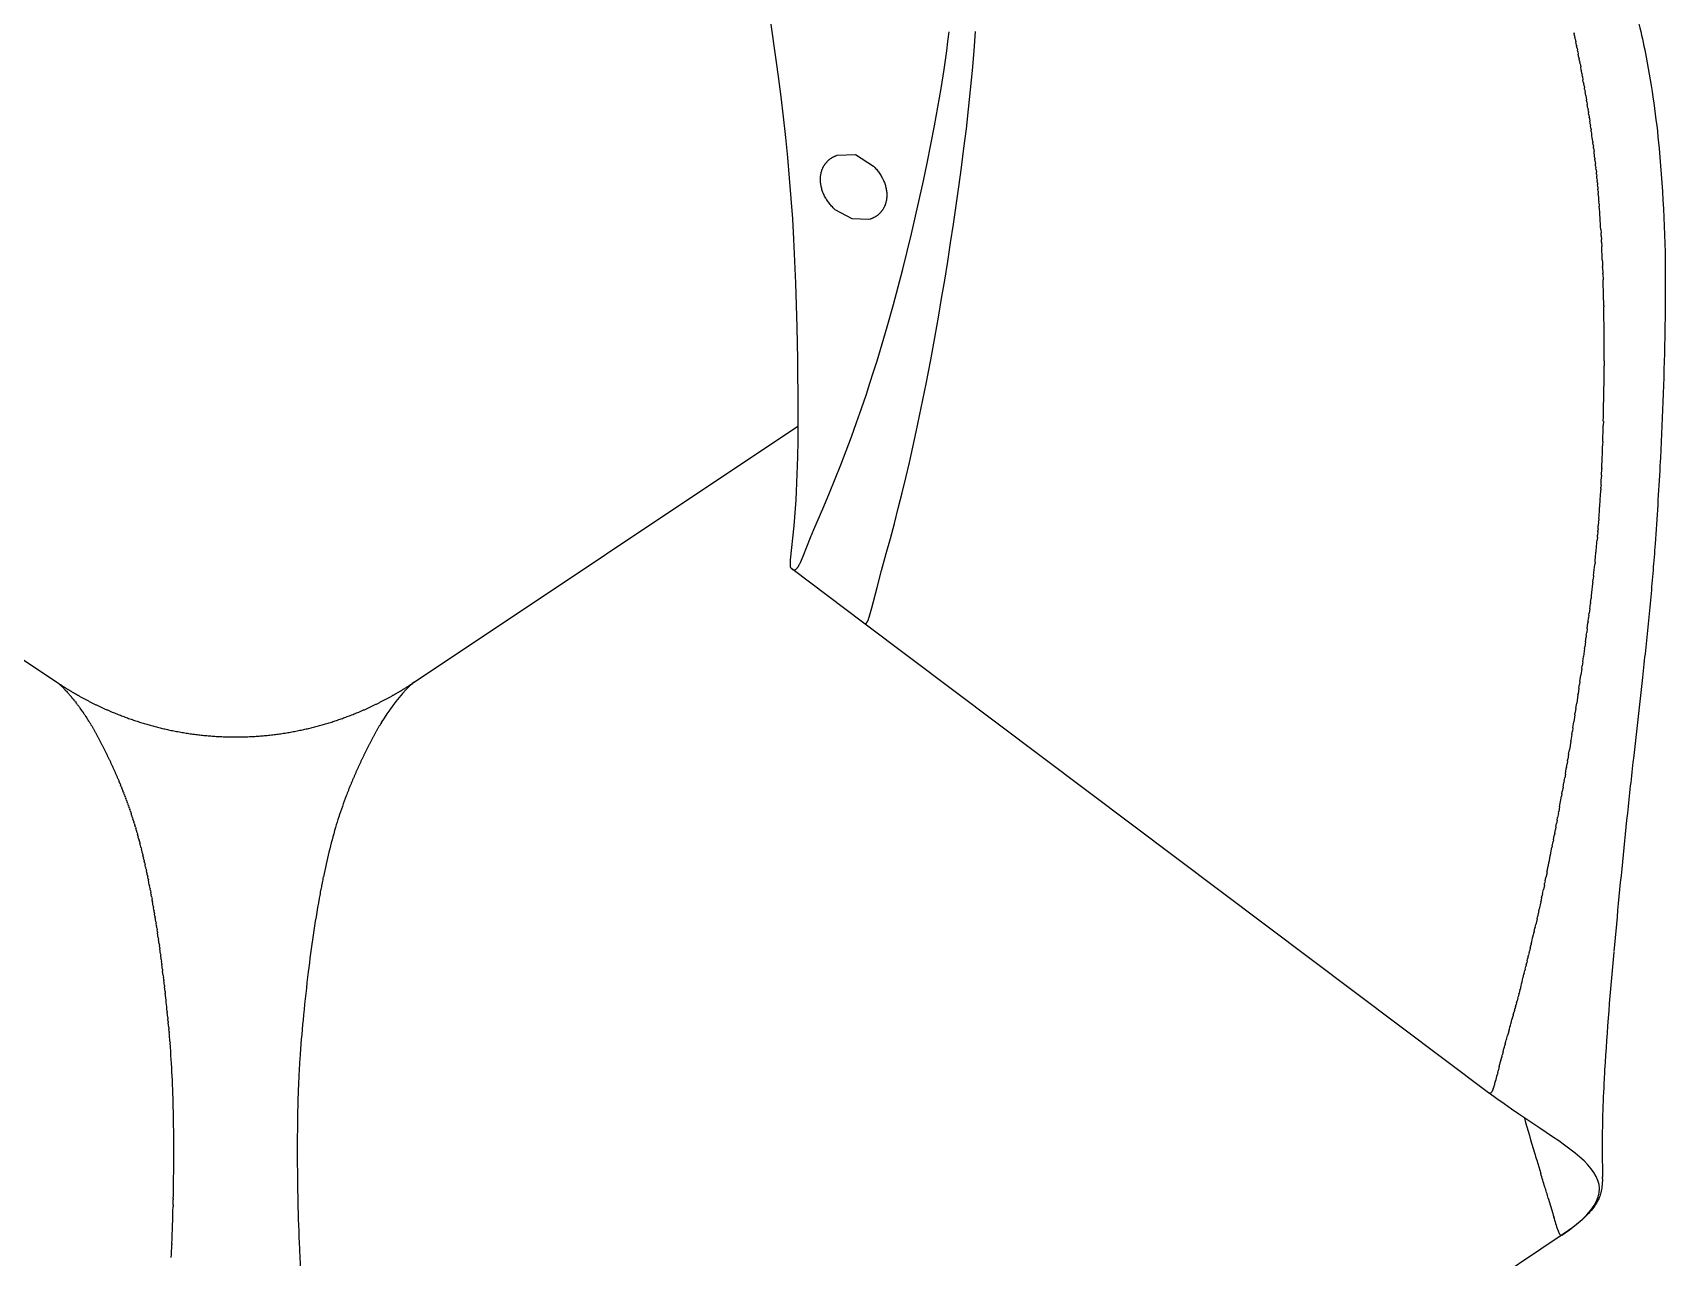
# Model space of a CAD drawing. Header units: millimetres. Extents: x 6152 to 28526, y 1087 to 12861.
# Drawn here: x 10384 to 10591.4, y 10725.7 to 10881.4 of the extents above; entities that cross this region are included whole.
import ezdxf

# ---------------------------------------------------------------- set-up
doc = ezdxf.new("R2010")
doc.units = ezdxf.units.MM
doc.header["$LTSCALE"] = 0.05

msp = doc.modelspace()

# ---------------------------------------------------------------- linework, layer by layer
for p, q in [((10579.8, 10881.4), (10579.82, 10881.29)), ((10579.89, 10881), (10579.82, 10881.29)), ((10579.89, 10881), (10579.94, 10880.76)), ((10579.97, 10880.6), (10579.94, 10880.76)), ((10579.97, 10880.6), (10580.05, 10880.24)), ((10580.13, 10879.81), (10580.05, 10880.24)), ((10580.13, 10879.81), (10580.15, 10879.71)), ((10580.21, 10879.41), (10580.15, 10879.71)), ((10580.21, 10879.41), (10580.26, 10879.18)), ((10580.29, 10879.02), (10580.26, 10879.18)), ((10580.29, 10879.02), (10580.36, 10878.65)), ((10580.45, 10878.22), (10580.36, 10878.65)), ((10580.45, 10878.22), (10580.47, 10878.12)), ((10580.52, 10877.82), (10580.47, 10878.12)), ((10580.52, 10877.82), (10580.57, 10877.59)), ((10580.6, 10877.42), (10580.57, 10877.59)), ((10580.6, 10877.42), (10580.67, 10877.06)), ((10580.75, 10876.62), (10580.67, 10877.06)), ((10580.75, 10876.62), (10580.76, 10876.53)), ((10580.82, 10876.22), (10580.76, 10876.53)), ((10580.82, 10876.22), (10580.86, 10876)), ((10580.89, 10875.82), (10580.86, 10876)), ((10580.89, 10875.82), (10580.96, 10875.42)), ((10581.03, 10875.02), (10580.96, 10875.42)), ((10581.03, 10875.02), (10581.05, 10874.94)), ((10581.1, 10874.62), (10581.05, 10874.94)), ((10581.1, 10874.62), (10581.14, 10874.4)), ((10581.17, 10874.22), (10581.14, 10874.4)), ((10581.17, 10874.22), (10581.23, 10873.87)), ((10581.31, 10873.42), (10581.23, 10873.87)), ((10581.31, 10873.42), (10581.41, 10872.8)), ((10581.44, 10872.61), (10581.41, 10872.8)), ((10581.44, 10872.61), (10581.5, 10872.27)), ((10581.57, 10871.81), (10581.5, 10872.27)), ((10581.57, 10871.81), (10581.6, 10871.62)), ((10581.64, 10871.39), (10581.6, 10871.62)), ((10581.64, 10871.39), (10581.66, 10871.2)), ((10581.7, 10870.96), (10581.66, 10871.2)), ((10581.7, 10870.96), (10581.75, 10870.67)), ((10581.77, 10870.54), (10581.75, 10870.67)), ((10581.77, 10870.54), (10581.83, 10870.13)), ((10581.9, 10869.69), (10581.83, 10870.13)), ((10581.9, 10869.69), (10581.91, 10869.6)), ((10581.96, 10869.27), (10581.91, 10869.6)), ((10581.96, 10869.27), (10581.99, 10869.06)), ((10582.02, 10868.84), (10581.99, 10869.06)), ((10582.02, 10868.84), (10582.06, 10868.53)), ((10582.2, 10867.57), (10582.21, 10867.45)), ((10582.25, 10867.15), (10582.21, 10867.45)), ((10582.25, 10867.15), (10582.28, 10866.91)), ((10582.31, 10866.72), (10582.28, 10866.91)), ((10486.22, 10865.81), (10488.56, 10865.9)), ((10488.56, 10865.9), (10490.82, 10864.42)), ((10582.31, 10866.72), (10582.36, 10866.29)), ((10582.47, 10865.44), (10582.48, 10865.3)), ((10582.51, 10865.01), (10582.48, 10865.3)), ((10582.51, 10865.01), (10582.54, 10864.76)), ((10582.57, 10864.48), (10582.54, 10864.76)), ((10582.57, 10864.48), (10582.6, 10864.22)), ((10582.63, 10863.94), (10582.6, 10864.22)), ((10582.63, 10863.94), (10582.66, 10863.68)), ((10582.69, 10863.4), (10582.66, 10863.68)), ((10582.69, 10863.4), (10582.71, 10863.14)), ((10582.74, 10862.86), (10582.71, 10863.14)), ((10582.74, 10862.86), (10582.77, 10862.6)), ((10582.79, 10862.32), (10582.77, 10862.6)), ((10582.79, 10862.32), (10582.81, 10862.06)), ((10582.84, 10861.78), (10582.81, 10862.06)), ((10582.84, 10861.78), (10582.86, 10861.52)), ((10582.89, 10861.25), (10582.86, 10861.52)), ((10582.89, 10861.25), (10582.91, 10860.98)), ((10582.93, 10860.71), (10582.91, 10860.98)), ((10488.11, 10857.73), (10485.95, 10858.88)), ((10583.01, 10859.63), (10582.99, 10859.89)), ((10583.01, 10859.63), (10583.03, 10859.35)), ((10490.24, 10857.64), (10488.11, 10857.73)), ((10583.23, 10856.38), (10583.25, 10855.94)), ((10583.27, 10855.57), (10583.25, 10855.94)), ((10583.27, 10855.57), (10583.3, 10855.09)), ((10583.31, 10854.77), (10583.3, 10855.09)), ((10583.32, 10854.77), (10583.34, 10854.23)), ((10583.36, 10853.96), (10583.34, 10854.23)), ((10583.43, 10852.35), (10583.42, 10852.53)), ((10583.43, 10852.35), (10583.45, 10851.67)), ((10583.46, 10851.54), (10583.45, 10851.67)), ((10583.46, 10851.54), (10583.49, 10850.82)), ((10583.49, 10850.73), (10583.52, 10849.96)), ((10583.58, 10847.5), (10583.57, 10848.25)), ((10583.6, 10846.69), (10583.59, 10847.4)), ((10583.6, 10846.69), (10583.6, 10846.54)), ((10583.65, 10839.7), (10583.65, 10839.91)), ((10583.65, 10839.7), (10583.65, 10839.03)), ((10583.65, 10838.85), (10583.65, 10839.03)), ((10583.55, 10832.01), (10583.53, 10831.45)), ((10338.34, 10831.37), (10387.06, 10798.84)), ((10432.48, 10798.83), (10481.22, 10831.37)), ((10583.47, 10829.44), (10583.46, 10829)), ((10583.31, 10825.17), (10583.35, 10825.95)), ((10583.35, 10826.03), (10583.37, 10826.54)), ((10583.35, 10826.03), (10583.35, 10825.95)), ((10583.23, 10823.47), (10583.22, 10823.25)), ((10583.25, 10823.89), (10583.23, 10823.61)), ((10583.23, 10823.47), (10583.23, 10823.61)), ((10583.31, 10825.17), (10583.29, 10824.78)), ((10583.07, 10820.91), (10583.09, 10821.23)), ((10582.95, 10819.2), (10582.91, 10818.75)), ((10582.95, 10819.2), (10582.96, 10819.37)), ((10582.98, 10819.63), (10582.96, 10819.37)), ((10582.98, 10819.63), (10583.01, 10819.99)), ((10582.79, 10817.29), (10582.76, 10816.89)), ((10582.79, 10817.29), (10582.81, 10817.51)), ((10582.85, 10817.93), (10582.81, 10817.51)), ((10582.85, 10817.93), (10582.86, 10818.13)), ((10582.88, 10818.35), (10582.86, 10818.13)), ((10582.88, 10818.35), (10582.91, 10818.75)), ((10582.62, 10815.38), (10582.64, 10815.65)), ((10582.74, 10816.65), (10582.76, 10816.89)), ((10489.6, 10806.35), (10480.44, 10813.25)), ((10582.49, 10814.11), (10582.46, 10813.79)), ((10582.49, 10814.11), (10582.52, 10814.41)), ((10582.22, 10811.56), (10582.19, 10811.32)), ((10582.22, 10811.56), (10582.26, 10811.94)), ((10582.31, 10812.41), (10582.26, 10811.94)), ((10581.82, 10808.18), (10581.9, 10808.86)), ((10581.92, 10809.03), (10581.9, 10808.86)), ((10581.92, 10809.03), (10581.98, 10809.47)), ((10582.02, 10809.87), (10581.98, 10809.47)), ((10581.6, 10806.49), (10581.67, 10807.01)), ((10581.71, 10807.34), (10581.67, 10807.01)), ((10581.71, 10807.34), (10581.75, 10807.63)), ((10581.82, 10808.18), (10581.75, 10807.63)), ((10568.96, 10746.65), (10489.61, 10806.35)), ((10581.27, 10803.96), (10581.35, 10804.55)), ((10581.38, 10804.8), (10581.35, 10804.55)), ((10581.38, 10804.8), (10581.43, 10805.17)), ((10581.49, 10805.65), (10581.43, 10805.17)), ((10581.49, 10805.65), (10581.59, 10806.4)), ((10581.6, 10806.49), (10581.59, 10806.4)), ((10581.16, 10803.12), (10581.01, 10802.09)), ((10581.16, 10803.12), (10581.18, 10803.32)), ((10581.27, 10803.96), (10581.18, 10803.32)), ((10580.8, 10800.59), (10580.68, 10799.75)), ((10580.8, 10800.59), (10580.85, 10800.91)), ((10580.92, 10801.43), (10580.85, 10800.91)), ((10580.92, 10801.43), (10581.01, 10802.09)), ((10386.97, 10798.89), (10387.04, 10798.85)), ((10387.06, 10798.84), (10387.12, 10798.79)), ((10387.14, 10798.78), (10387.21, 10798.73)), ((10387.23, 10798.72), (10387.29, 10798.67)), ((10387.31, 10798.66), (10387.29, 10798.67)), ((10387.31, 10798.66), (10387.37, 10798.61)), ((10387.39, 10798.59), (10387.37, 10798.61)), ((10387.39, 10798.59), (10387.45, 10798.54)), ((10387.47, 10798.52), (10387.45, 10798.54)), ((10387.47, 10798.52), (10387.53, 10798.47)), ((10387.55, 10798.45), (10387.53, 10798.47)), ((10387.55, 10798.45), (10387.6, 10798.4)), ((10387.63, 10798.38), (10387.6, 10798.4)), ((10387.63, 10798.38), (10387.68, 10798.33)), ((10387.7, 10798.3), (10387.68, 10798.33)), ((10387.7, 10798.3), (10387.76, 10798.25)), ((10432.01, 10798.45), (10431.43, 10797.86)), ((10432.58, 10798.89), (10432.52, 10798.85)), ((10580.44, 10798.07), (10580.51, 10798.53)), ((10580.56, 10798.91), (10580.51, 10798.53)), ((10580.56, 10798.91), (10580.68, 10799.75)), ((10387.78, 10798.23), (10387.76, 10798.25)), ((10387.78, 10798.23), (10387.83, 10798.18)), ((10387.86, 10798.15), (10387.83, 10798.18)), ((10387.86, 10798.15), (10387.91, 10798.1)), ((10387.93, 10798.07), (10387.91, 10798.1)), ((10387.93, 10798.07), (10387.98, 10798.02)), ((10388.01, 10798), (10387.98, 10798.02)), ((10388.01, 10798), (10388.13, 10797.86)), ((10388.15, 10797.84), (10388.13, 10797.86)), ((10388.15, 10797.84), (10388.26, 10797.72)), ((10388.3, 10797.68), (10388.26, 10797.72)), ((10388.3, 10797.68), (10388.39, 10797.57)), ((10388.45, 10797.51), (10388.39, 10797.57)), ((10388.45, 10797.51), (10388.53, 10797.43)), ((10388.59, 10797.35), (10388.53, 10797.43)), ((10388.59, 10797.35), (10388.66, 10797.28)), ((10388.74, 10797.18), (10388.66, 10797.28)), ((10388.74, 10797.18), (10388.79, 10797.13)), ((10388.88, 10797.01), (10388.79, 10797.13)), ((10388.88, 10797.01), (10388.91, 10796.98)), ((10389.02, 10796.84), (10388.91, 10796.98)), ((10389.16, 10796.67), (10389.04, 10796.82)), ((10389.16, 10796.67), (10389.29, 10796.51)), ((10389.3, 10796.5), (10389.42, 10796.36)), ((10389.44, 10796.33), (10389.42, 10796.36)), ((10389.44, 10796.33), (10389.54, 10796.2)), ((10580.32, 10797.22), (10580.16, 10796.16)), ((10580.32, 10797.22), (10580.33, 10797.35)), ((10580.44, 10798.07), (10580.33, 10797.35)), ((10389.58, 10796.15), (10389.54, 10796.2)), ((10389.58, 10796.15), (10389.67, 10796.04)), ((10389.72, 10795.97), (10389.67, 10796.04)), ((10389.72, 10795.97), (10389.79, 10795.88)), ((10389.85, 10795.79), (10389.79, 10795.88)), ((10389.85, 10795.79), (10389.91, 10795.71)), ((10389.99, 10795.61), (10389.91, 10795.71)), ((10389.99, 10795.61), (10390.03, 10795.55)), ((10390.12, 10795.43), (10390.03, 10795.55)), ((10390.25, 10795.24), (10390.15, 10795.38)), ((10390.25, 10795.24), (10390.27, 10795.22)), ((10390.38, 10795.05), (10390.27, 10795.22)), ((10390.64, 10794.67), (10390.61, 10794.71)), ((10390.64, 10794.67), (10390.73, 10794.53)), ((10390.76, 10794.48), (10390.73, 10794.53)), ((10390.76, 10794.48), (10390.84, 10794.36)), ((10390.89, 10794.29), (10390.84, 10794.36)), ((10390.89, 10794.29), (10390.95, 10794.18)), ((10391.01, 10794.09), (10390.95, 10794.18)), ((10579.94, 10794.7), (10579.8, 10793.79)), ((10579.94, 10794.7), (10579.98, 10794.98)), ((10580.07, 10795.54), (10579.98, 10794.98)), ((10580.07, 10795.54), (10580.16, 10796.16)), ((10391.01, 10794.09), (10391.06, 10794.01)), ((10391.13, 10793.9), (10391.06, 10794.01)), ((10391.13, 10793.9), (10391.18, 10793.83)), ((10579.54, 10792.19), (10579.42, 10791.43)), ((10579.54, 10792.19), (10579.61, 10792.61)), ((10579.68, 10793.03), (10579.61, 10792.61)), ((10579.68, 10793.03), (10579.8, 10793.79)), ((10579.14, 10789.67), (10579.23, 10790.24)), ((10579.41, 10791.35), (10579.23, 10790.24)), ((10578.86, 10788), (10578.84, 10787.88)), ((10578.86, 10788), (10578.94, 10788.47)), ((10579, 10788.83), (10578.94, 10788.47)), ((10579, 10788.83), (10579.04, 10789.06)), ((10579.14, 10789.67), (10579.04, 10789.06)), ((10578.43, 10785.49), (10578.54, 10786.11)), ((10578.58, 10786.33), (10578.54, 10786.11)), ((10578.58, 10786.33), (10578.64, 10786.7)), ((10578.72, 10787.16), (10578.64, 10786.7)), ((10578.72, 10787.16), (10578.84, 10787.88)), ((10395.27, 10785.53), (10395.3, 10785.46)), ((10395.36, 10785.3), (10395.3, 10785.46)), ((10395.36, 10785.3), (10395.39, 10785.23)), ((10395.45, 10785.08), (10395.39, 10785.23)), ((10395.45, 10785.08), (10395.48, 10784.99)), ((10395.54, 10784.85), (10395.48, 10784.99)), ((10395.54, 10784.85), (10395.57, 10784.76)), ((10395.63, 10784.62), (10395.57, 10784.76)), ((10395.63, 10784.62), (10395.66, 10784.53)), ((10395.71, 10784.4), (10395.66, 10784.53)), ((10395.71, 10784.4), (10395.75, 10784.3)), ((10395.8, 10784.17), (10395.75, 10784.3)), ((10395.8, 10784.17), (10395.84, 10784.06)), ((10395.89, 10783.94), (10395.84, 10784.06)), ((10395.89, 10783.94), (10395.93, 10783.83)), ((10395.97, 10783.71), (10395.93, 10783.83)), ((10577.99, 10782.99), (10578.23, 10784.35)), ((10578.28, 10784.65), (10578.23, 10784.35)), ((10578.28, 10784.65), (10578.33, 10784.94)), ((10578.43, 10785.49), (10578.33, 10784.94)), ((10395.97, 10783.71), (10396.01, 10783.59)), ((10396.06, 10783.48), (10396.01, 10783.59)), ((10396.06, 10783.48), (10396.1, 10783.35)), ((10396.14, 10783.25), (10396.1, 10783.35)), ((10396.14, 10783.25), (10396.19, 10783.12)), ((10396.22, 10783.01), (10396.19, 10783.12)), ((10396.22, 10783.01), (10396.27, 10782.88)), ((10396.3, 10782.78), (10396.27, 10782.88)), ((10396.3, 10782.78), (10396.35, 10782.64)), ((10396.38, 10782.55), (10396.35, 10782.64)), ((10396.38, 10782.55), (10396.43, 10782.4)), ((10396.46, 10782.32), (10396.43, 10782.4)), ((10396.46, 10782.32), (10396.51, 10782.16)), ((10396.62, 10781.85), (10396.51, 10782.16)), ((10396.62, 10781.85), (10396.64, 10781.79)), ((10396.69, 10781.61), (10396.64, 10781.79)), ((10577.83, 10782.15), (10577.74, 10781.64)), ((10577.83, 10782.15), (10577.88, 10782.4)), ((10577.99, 10782.99), (10577.88, 10782.4)), ((10396.69, 10781.61), (10396.75, 10781.42)), ((10396.84, 10781.14), (10396.75, 10781.42)), ((10396.84, 10781.14), (10396.87, 10781.05)), ((10396.92, 10780.9), (10396.87, 10781.05)), ((10396.92, 10780.9), (10396.99, 10780.67)), ((10397.06, 10780.43), (10396.99, 10780.67)), ((10397.06, 10780.43), (10397.1, 10780.3)), ((10397.27, 10779.71), (10397.32, 10779.54)), ((10577.37, 10779.65), (10577.31, 10779.34)), ((10577.37, 10779.65), (10577.46, 10780.11)), ((10577.53, 10780.49), (10577.46, 10780.11)), ((10577.53, 10780.49), (10577.6, 10780.87)), ((10577.68, 10781.32), (10577.6, 10780.87)), ((10577.68, 10781.32), (10577.74, 10781.64)), ((10397.4, 10779.23), (10397.32, 10779.54)), ((10397.4, 10779.23), (10397.42, 10779.16)), ((10397.47, 10778.99), (10397.42, 10779.16)), ((10397.47, 10778.99), (10397.53, 10778.78)), ((10397.6, 10778.5), (10397.53, 10778.78)), ((10397.6, 10778.5), (10397.63, 10778.39)), ((10397.79, 10777.78), (10397.82, 10777.62)), ((10397.91, 10777.29), (10397.82, 10777.62)), ((10576.89, 10777.16), (10577.02, 10777.82)), ((10577.05, 10777.99), (10577.02, 10777.82)), ((10577.05, 10777.99), (10577.16, 10778.58)), ((10577.21, 10778.82), (10577.16, 10778.58)), ((10577.21, 10778.82), (10577.31, 10779.34)), ((10397.91, 10777.29), (10397.92, 10777.24)), ((10397.97, 10777.05), (10397.92, 10777.24)), ((10397.97, 10777.05), (10398.01, 10776.85)), ((10398.08, 10776.56), (10398.01, 10776.85)), ((10398.08, 10776.56), (10398.1, 10776.46)), ((10398.14, 10776.31), (10398.1, 10776.46)), ((10398.14, 10776.31), (10398.19, 10776.07)), ((10398.25, 10775.82), (10398.19, 10776.07)), ((10398.25, 10775.82), (10398.28, 10775.68)), ((10398.42, 10775.08), (10398.45, 10774.9)), ((10398.52, 10774.59), (10398.45, 10774.9)), ((10398.52, 10774.59), (10398.54, 10774.51)), ((10398.57, 10774.34), (10398.54, 10774.51)), ((10398.57, 10774.34), (10398.62, 10774.1)), ((10398.67, 10773.85), (10398.62, 10774.1)), ((10398.67, 10773.85), (10398.7, 10773.73)), ((10398.77, 10773.35), (10398.7, 10773.73)), ((10576.17, 10773.6), (10576.09, 10773.25)), ((10576.17, 10773.6), (10576.25, 10774.01)), ((10576.39, 10774.67), (10576.25, 10774.01)), ((10398.82, 10773.1), (10398.78, 10773.34)), ((10398.82, 10773.1), (10398.85, 10772.94)), ((10398.92, 10772.61), (10398.85, 10772.94)), ((10398.92, 10772.61), (10398.93, 10772.55)), ((10398.96, 10772.36), (10398.93, 10772.55)), ((10398.96, 10772.36), (10399.01, 10772.11)), ((10399.06, 10771.86), (10399.01, 10772.11)), ((10399.06, 10771.86), (10399.08, 10771.76)), ((10399.1, 10771.61), (10399.08, 10771.76)), ((10399.1, 10771.61), (10399.17, 10771.24)), ((10420.55, 10772.16), (10420.54, 10772.11)), ((10420.63, 10772.55), (10420.55, 10772.16)), ((10420.64, 10772.61), (10420.63, 10772.55)), ((10420.69, 10772.86), (10420.64, 10772.61)), ((10420.7, 10772.94), (10420.69, 10772.86)), ((10420.78, 10773.34), (10420.7, 10772.94)), ((10575.71, 10771.45), (10575.61, 10770.97)), ((10575.71, 10771.45), (10575.77, 10771.73)), ((10575.83, 10771.99), (10575.77, 10771.73)), ((10575.83, 10771.99), (10575.93, 10772.49)), ((10576.05, 10773.06), (10575.93, 10772.49)), ((10576.05, 10773.06), (10576.09, 10773.25)), ((10399.19, 10771.11), (10399.17, 10771.24)), ((10399.19, 10771.11), (10399.22, 10770.97)), ((10399.32, 10770.36), (10399.22, 10770.97)), ((10399.32, 10770.36), (10399.35, 10770.19)), ((10399.41, 10769.86), (10399.35, 10770.19)), ((10399.41, 10769.86), (10399.42, 10769.79)), ((10399.45, 10769.61), (10399.42, 10769.79)), ((10399.45, 10769.61), (10399.49, 10769.39)), ((10399.53, 10769.11), (10399.49, 10769.39)), ((10575.36, 10769.84), (10575.18, 10769.02)), ((10575.36, 10769.84), (10575.4, 10770)), ((10575.6, 10770.91), (10575.4, 10770)), ((10399.53, 10769.11), (10399.55, 10768.99)), ((10399.65, 10768.36), (10399.55, 10768.99)), ((10399.65, 10768.36), (10399.68, 10768.19)), ((10399.73, 10767.86), (10399.68, 10768.19)), ((10399.73, 10767.86), (10399.74, 10767.78)), ((10399.77, 10767.61), (10399.74, 10767.78)), ((10399.77, 10767.61), (10399.81, 10767.38)), ((10399.85, 10767.1), (10399.81, 10767.38)), ((10574.76, 10767.17), (10574.85, 10767.56)), ((10574.88, 10767.7), (10574.85, 10767.56)), ((10574.88, 10767.7), (10574.96, 10768.04)), ((10575.12, 10768.77), (10574.96, 10768.04)), ((10575.12, 10768.77), (10575.18, 10769.02)), ((10399.85, 10767.1), (10399.87, 10766.98)), ((10399.96, 10766.35), (10399.87, 10766.98)), ((10399.96, 10766.35), (10399.99, 10766.17)), ((10400.07, 10765.59), (10399.99, 10766.17)), ((10400.07, 10765.59), (10400.1, 10765.37)), ((10400.14, 10765.09), (10400.1, 10765.37)), ((10574.26, 10765.03), (10574.37, 10765.48)), ((10574.39, 10765.57), (10574.37, 10765.48)), ((10574.64, 10766.63), (10574.74, 10767.07)), ((10574.76, 10767.17), (10574.74, 10767.07)), ((10400.14, 10765.09), (10400.16, 10764.96)), ((10400.24, 10764.33), (10400.16, 10764.96)), ((10400.24, 10764.33), (10400.27, 10764.15)), ((10400.34, 10763.58), (10400.27, 10764.15)), ((10400.34, 10763.58), (10400.37, 10763.35)), ((10400.41, 10763.07), (10400.37, 10763.35)), ((10400.41, 10763.07), (10400.42, 10762.94)), ((10573.75, 10762.91), (10573.82, 10763.18)), ((10573.88, 10763.44), (10573.82, 10763.18)), ((10573.88, 10763.44), (10573.93, 10763.67)), ((10574.01, 10763.97), (10573.93, 10763.67)), ((10574.01, 10763.97), (10574.05, 10764.15)), ((10574.14, 10764.5), (10574.05, 10764.15)), ((10574.14, 10764.5), (10574.17, 10764.64)), ((10574.26, 10765.03), (10574.17, 10764.64)), ((10400.5, 10762.31), (10400.42, 10762.94)), ((10400.5, 10762.31), (10400.52, 10762.13)), ((10400.59, 10761.55), (10400.52, 10762.13)), ((10400.59, 10761.55), (10400.62, 10761.32)), ((10400.65, 10761.05), (10400.62, 10761.32)), ((10400.65, 10761.05), (10400.67, 10760.91)), ((10573.35, 10761.32), (10573.46, 10761.73)), ((10573.49, 10761.85), (10573.46, 10761.73)), ((10573.49, 10761.85), (10573.58, 10762.21)), ((10573.62, 10762.38), (10573.58, 10762.21)), ((10573.62, 10762.38), (10573.7, 10762.7)), ((10573.75, 10762.91), (10573.7, 10762.7)), ((10400.74, 10760.29), (10400.67, 10760.91)), ((10400.74, 10760.29), (10400.76, 10760.1)), ((10400.83, 10759.53), (10400.76, 10760.1)), ((10400.83, 10759.53), (10400.85, 10759.29)), ((10572.81, 10759.2), (10572.71, 10758.83)), ((10572.81, 10759.2), (10572.84, 10759.31)), ((10572.95, 10759.73), (10572.84, 10759.31)), ((10573.08, 10760.26), (10572.97, 10759.8)), ((10401.09, 10756.99), (10401.11, 10756.85)), ((10401.17, 10756.23), (10401.11, 10756.85)), ((10572.11, 10756.57), (10572.22, 10756.96)), ((10572.25, 10757.09), (10572.22, 10756.96)), ((10572.25, 10757.09), (10572.33, 10757.39)), ((10572.39, 10757.62), (10572.33, 10757.39)), ((10572.39, 10757.62), (10572.46, 10757.87)), ((10572.53, 10758.14), (10572.46, 10757.87)), ((10572.53, 10758.14), (10572.59, 10758.35)), ((10572.67, 10758.67), (10572.59, 10758.35)), ((10572.67, 10758.67), (10572.71, 10758.83)), ((10401.17, 10756.23), (10401.19, 10755.99)), ((10401.22, 10755.72), (10401.19, 10755.99)), ((10401.22, 10755.72), (10401.23, 10755.56)), ((10401.29, 10754.95), (10401.23, 10755.56)), ((10401.29, 10754.95), (10401.31, 10754.71)), ((10571.82, 10755.51), (10571.81, 10755.47)), ((10571.82, 10755.51), (10571.94, 10755.95)), ((10571.97, 10756.04), (10571.94, 10755.95)), ((10571.97, 10756.04), (10572.07, 10756.43)), ((10572.11, 10756.57), (10572.07, 10756.43)), ((10401.33, 10754.44), (10401.31, 10754.71)), ((10401.33, 10754.44), (10401.35, 10754.28)), ((10401.44, 10753.17), (10401.46, 10752.99)), ((10570.95, 10752.37), (10571.06, 10752.77)), ((10571.09, 10752.89), (10571.06, 10752.77)), ((10571.09, 10752.89), (10571.21, 10753.33)), ((10571.24, 10753.42), (10571.21, 10753.33)), ((10571.24, 10753.42), (10571.38, 10753.94)), ((10571.53, 10754.46), (10571.38, 10753.94)), ((10570.33, 10749.99), (10570.53, 10750.75)), ((10570.53, 10750.78), (10570.64, 10751.18)), ((10570.53, 10750.78), (10570.53, 10750.75)), ((10570.67, 10751.31), (10570.64, 10751.18)), ((10570.67, 10751.31), (10570.71, 10751.45)), ((10570.81, 10751.84), (10570.71, 10751.45)), ((10570.81, 10751.84), (10570.92, 10752.26)), ((10570.95, 10752.37), (10570.92, 10752.26)), ((10570.13, 10749.19), (10570.08, 10749)), ((10570.13, 10749.19), (10570.2, 10749.44)), ((10570.33, 10749.99), (10570.2, 10749.44)), ((10568.94, 10746.66), (10568.93, 10746.67)), ((10568.96, 10746.64), (10568.96, 10746.65)), ((10568.96, 10746.64), (10568.96, 10746.64)), ((10568.98, 10746.63), (10568.96, 10746.64)), ((10569, 10746.62), (10568.98, 10746.63)), ((10569.02, 10746.61), (10569, 10746.62)), ((10569.05, 10746.6), (10569.02, 10746.61)), ((10569.05, 10746.6), (10569.07, 10746.59)), ((10569.08, 10746.59), (10569.07, 10746.59)), ((10569.08, 10746.59), (10569.09, 10746.59)), ((10569.11, 10746.59), (10569.09, 10746.59)), ((10569.11, 10746.59), (10569.11, 10746.59)), ((10569.14, 10746.59), (10569.15, 10746.59)), ((10569.17, 10746.59), (10569.15, 10746.59)), ((10569.17, 10746.59), (10569.17, 10746.59)), ((10569.21, 10746.6), (10569.22, 10746.61)), ((10569.27, 10746.64), (10569.29, 10746.65)), ((10569.29, 10746.65), (10569.29, 10746.65)), ((10569.36, 10746.73), (10569.35, 10746.71)), ((10569.36, 10746.73), (10569.37, 10746.75)), ((10569.41, 10746.82), (10569.46, 10746.92)), ((10569.48, 10746.96), (10569.46, 10746.92)), ((10569.57, 10747.17), (10569.55, 10747.12)), ((10569.59, 10747.24), (10569.57, 10747.18)), ((10569.57, 10747.17), (10569.57, 10747.18)), ((10569.59, 10747.24), (10569.61, 10747.28)), ((10569.62, 10747.32), (10569.61, 10747.28)), ((10569.62, 10747.32), (10569.64, 10747.39)), ((10569.69, 10747.54), (10569.71, 10747.6)), ((10575.08, 10738.08), (10575.6, 10736.39)), ((10583.44, 10735.73), (10583.45, 10735.98)), ((10401.85, 10732.42), (10401.87, 10733.1)), ((10401.85, 10732.42), (10401.85, 10732.21)), ((10401.87, 10733.23), (10401.87, 10733.1)), ((10576.55, 10733.25), (10577.11, 10731.31)), ((10578.31, 10728.58), (10435.57, 10633.27)), ((10577.61, 10729.61), (10577.79, 10729.1)), ((10577.79, 10729.1), (10577.94, 10728.77)), ((10577.94, 10728.77), (10577.94, 10728.76)), ((10577.94, 10728.76), (10577.96, 10728.73)), ((10578.18, 10728.55), (10578.19, 10728.55)), ((10578.19, 10728.55), (10578.2, 10728.55)), ((10578.27, 10728.56), (10578.29, 10728.57)), ((10578.27, 10728.56), (10578.27, 10728.56)), ((10401.69, 10727.5), (10401.68, 10727.36))]:
    msp.add_line(p, q)
for points in [[(10583.37, 10895.62, -0.036791), (10586.69, 10887.36, -0.018932), (10588.19, 10882.01, -0.011116), (10588.99, 10878.26, -0.023643), (10590.63, 10866.68, -0.023865), (10591.42, 10849.09)], [(10477.68, 10883.04), (10477.95, 10881.24), (10478.22, 10879.43), (10478.47, 10877.63), (10478.71, 10875.83), (10479.04, 10873.25), (10479.35, 10870.68), (10479.63, 10868.09), (10479.89, 10865.51), (10480.13, 10862.92), (10480.34, 10860.33), (10480.52, 10857.74), (10480.67, 10855.15), (10480.81, 10852.35), (10480.92, 10849.56), (10481, 10846.77), (10481.07, 10843.97), (10481.16, 10839.85), (10481.19, 10837.79), (10481.21, 10835.72), (10481.22, 10833.65), (10481.22, 10831.59), (10481.2, 10829.52), (10481.16, 10827.47), (10481.1, 10825.28), (10481, 10823.09), (10480.94, 10822), (10480.87, 10820.91), (10480.79, 10819.81), (10480.69, 10818.72), (10480.25, 10814.41), (10480.24, 10814.15), (10480.22, 10813.88), (10480.22, 10813.78), (10480.22, 10813.74), (10480.22, 10813.71), (10480.23, 10813.67), (10480.23, 10813.65), (10480.23, 10813.64), (10480.23, 10813.62), (10480.23, 10813.6), (10480.24, 10813.58), (10480.24, 10813.56), (10480.24, 10813.55), (10480.25, 10813.53), (10480.25, 10813.51), (10480.26, 10813.49), (10480.26, 10813.48), (10480.27, 10813.46), (10480.28, 10813.44), (10480.28, 10813.44), (10480.28, 10813.43), (10480.29, 10813.42), (10480.29, 10813.41), (10480.3, 10813.4), (10480.3, 10813.4), (10480.31, 10813.39), (10480.31, 10813.38), (10480.31, 10813.37), (10480.32, 10813.37), (10480.33, 10813.36), (10480.33, 10813.35), (10480.34, 10813.34), (10480.34, 10813.34), (10480.35, 10813.32), (10480.36, 10813.31), (10480.38, 10813.3), (10480.39, 10813.29), (10480.4, 10813.28), (10480.41, 10813.27), (10480.43, 10813.26), (10480.44, 10813.25), (10480.45, 10813.24), (10480.47, 10813.23), (10480.48, 10813.22), (10480.49, 10813.21), (10480.51, 10813.2), (10480.52, 10813.19), (10480.54, 10813.19), (10480.55, 10813.18), (10480.57, 10813.17), (10480.58, 10813.17), (10480.6, 10813.16), (10480.61, 10813.16), (10480.63, 10813.15), (10480.64, 10813.15), (10480.66, 10813.14), (10480.67, 10813.14), (10480.69, 10813.13), (10480.7, 10813.13), (10480.72, 10813.13), (10480.73, 10813.13), (10480.73, 10813.13), (10480.74, 10813.13), (10480.75, 10813.13), (10480.76, 10813.13), (10480.77, 10813.12), (10480.77, 10813.12), (10480.78, 10813.12), (10480.79, 10813.13), (10480.8, 10813.13), (10480.8, 10813.13), (10480.81, 10813.13), (10480.82, 10813.13), (10480.82, 10813.13), (10480.83, 10813.13), (10480.83, 10813.13), (10480.84, 10813.13), (10480.85, 10813.13), (10480.85, 10813.13), (10480.86, 10813.14), (10480.86, 10813.14), (10480.87, 10813.14), (10480.88, 10813.14), (10480.88, 10813.14), (10480.89, 10813.15), (10480.89, 10813.15), (10480.9, 10813.15), (10480.91, 10813.15), (10480.91, 10813.15), (10480.92, 10813.16), (10480.92, 10813.16), (10480.93, 10813.16), (10480.93, 10813.17), (10480.94, 10813.17), (10480.94, 10813.17), (10480.95, 10813.17), (10480.95, 10813.18), (10480.96, 10813.18), (10480.96, 10813.19), (10480.97, 10813.19), (10480.97, 10813.19), (10480.98, 10813.2, 0.058683), (10481.11, 10813.32), (10481.14, 10813.37), (10481.18, 10813.41), (10481.21, 10813.45), (10481.24, 10813.5), (10481.27, 10813.54), (10481.3, 10813.59), (10481.32, 10813.63), (10481.35, 10813.68), (10481.4, 10813.78), (10481.45, 10813.87), (10481.54, 10814.07), (10481.87, 10814.86), (10482.82, 10817.25), (10483.23, 10818.23), (10484.5, 10821.16), (10485.24, 10822.92), (10485.97, 10824.68), (10486.68, 10826.46), (10487.36, 10828.24), (10488.03, 10830.03), (10488.68, 10831.83), (10489.31, 10833.63), (10489.92, 10835.44), (10490.38, 10836.86), (10490.84, 10838.28), (10491.28, 10839.7), (10491.72, 10841.13), (10492.56, 10843.99), (10493.36, 10846.86), (10493.96, 10849.09), (10494.54, 10851.32), (10495.1, 10853.56), (10495.64, 10855.81), (10496.16, 10858.06), (10496.67, 10860.31), (10497.16, 10862.56), (10497.64, 10864.82), (10498.12, 10867.19), (10498.58, 10869.56), (10499.02, 10871.93), (10499.43, 10874.31), (10499.8, 10876.7), (10499.97, 10877.89), (10500.14, 10879.09), (10500.29, 10880.29), (10500.43, 10881.49)], [(10591.42, 10849.03, -0.004167), (10591.34, 10842.65, -0.008945), (10590.74, 10826.34, -0.004246), (10590.12, 10816.42, -0.002343), (10589.86, 10813.06, -0.00268), (10589.57, 10809.67, -0.002147), (10589.24, 10806.27, -0.001614), (10588.89, 10802.86, -0.00105), (10588.51, 10799.44), (10587.36, 10789.12, 0.000537), (10586.97, 10785.66, 0.000726), (10586.6, 10782.18, 0.003136), (10585.2, 10768.08), (10584.88, 10764.6)], [(10584.88, 10764.52, 0.008397), (10583.71, 10749.57, 0.001127), (10583.65, 10748.42, 0.00575), (10583.46, 10743.86, 0.001891), (10583.43, 10742.72, 0.002308), (10583.41, 10741.6), (10583.4, 10739.36), (10583.45, 10735.98)], [(10583.44, 10735.73), (10583.4, 10734.99), (10583.37, 10734.68), (10583.35, 10734.54), (10583.33, 10734.38), (10583.31, 10734.28), (10583.29, 10734.19), (10583.27, 10734.08), (10583.24, 10733.96), (10583.2, 10733.82), (10583.16, 10733.69), (10583.13, 10733.59), (10583.09, 10733.5), (10583.06, 10733.41), (10583.02, 10733.32), (10582.96, 10733.19), (10582.91, 10733.06), (10582.84, 10732.94), (10582.78, 10732.82, -0.031461), (10582.34, 10732.13), (10582.18, 10731.92), (10582.01, 10731.71), (10581.83, 10731.5), (10581.65, 10731.3), (10581.41, 10731.05), (10581.15, 10730.8), (10580.88, 10730.55), (10580.6, 10730.3), (10580.14, 10729.91), (10579.65, 10729.53), (10579.13, 10729.15), (10578.32, 10728.59)]]:
    msp.add_lwpolyline(points, format="xyb")
for points in [[(10489.6, 10806.35), (10489.61, 10806.35), (10489.61, 10806.34), (10489.62, 10806.34), (10489.62, 10806.34), (10489.63, 10806.33), (10489.64, 10806.33), (10489.64, 10806.33), (10489.65, 10806.32), (10489.65, 10806.32), (10489.66, 10806.32), (10489.66, 10806.32), (10489.67, 10806.31), (10489.67, 10806.31), (10489.68, 10806.31), (10489.68, 10806.31), (10489.69, 10806.31), (10489.69, 10806.3), (10489.7, 10806.3), (10489.7, 10806.3), (10489.71, 10806.3), (10489.72, 10806.3), (10489.72, 10806.3), (10489.73, 10806.3), (10489.73, 10806.29), (10489.74, 10806.29), (10489.74, 10806.29), (10489.75, 10806.29), (10489.75, 10806.29), (10489.76, 10806.29), (10489.76, 10806.29), (10489.77, 10806.29), (10489.77, 10806.29), (10489.78, 10806.29), (10489.79, 10806.29), (10489.79, 10806.29), (10489.8, 10806.29), (10489.8, 10806.29), (10489.81, 10806.29), (10489.81, 10806.29), (10489.82, 10806.29), (10489.82, 10806.3), (10489.83, 10806.3), (10489.83, 10806.3), (10489.84, 10806.3), (10489.85, 10806.3), (10489.85, 10806.3), (10489.86, 10806.3), (10489.86, 10806.31), (10489.87, 10806.31), (10489.87, 10806.31), (10489.87, 10806.31), (10489.88, 10806.32), (10489.88, 10806.32), (10489.89, 10806.32), (10489.89, 10806.32), (10489.9, 10806.33), (10489.9, 10806.33), (10489.91, 10806.33), (10489.91, 10806.34), (10489.91, 10806.34), (10489.92, 10806.34), (10489.92, 10806.35), (10489.93, 10806.35), (10489.94, 10806.36), (10489.95, 10806.37), (10489.95, 10806.37), (10489.96, 10806.38), (10489.97, 10806.39), (10489.98, 10806.4), (10489.98, 10806.41), (10489.99, 10806.42), (10490, 10806.44), (10490.01, 10806.45), (10490.03, 10806.47), (10490.04, 10806.49), (10490.06, 10806.53), (10490.08, 10806.58), (10490.1, 10806.63), (10490.13, 10806.68), (10490.15, 10806.73), (10490.17, 10806.78), (10490.21, 10806.88), (10490.25, 10806.98), (10490.28, 10807.09), (10490.38, 10807.42), (10490.61, 10808.27), (10491.28, 10810.88), (10491.86, 10813.03), (10492.45, 10815.18), (10492.98, 10817.09), (10493.48, 10819.02), (10493.98, 10820.95), (10494.46, 10822.89), (10494.93, 10824.83), (10495.38, 10826.77), (10495.82, 10828.72), (10496.25, 10830.68), (10496.89, 10833.71), (10497.51, 10836.76), (10498.1, 10839.81), (10498.66, 10842.87), (10499.08, 10845.23), (10499.48, 10847.59), (10499.88, 10849.95), (10500.26, 10852.31), (10500.62, 10854.68), (10500.98, 10857.05), (10501.32, 10859.42), (10501.66, 10861.8), (10501.99, 10864.25), (10502.31, 10866.72), (10502.62, 10869.18), (10502.9, 10871.65), (10503.16, 10874.12), (10503.4, 10876.59), (10503.6, 10879.07), (10503.78, 10881.56)], [(10485.95, 10858.88), (10485.7, 10859.14), (10485.6, 10859.24), (10485.5, 10859.35), (10485.41, 10859.45), (10485.31, 10859.56), (10485.22, 10859.67), (10485.14, 10859.79), (10485.05, 10859.9), (10484.97, 10860.02), (10484.9, 10860.14), (10484.82, 10860.25), (10484.75, 10860.37), (10484.69, 10860.49), (10484.62, 10860.61), (10484.56, 10860.74), (10484.5, 10860.86), (10484.45, 10860.99), (10484.4, 10861.1), (10484.36, 10861.22), (10484.32, 10861.34), (10484.28, 10861.46), (10484.25, 10861.58), (10484.21, 10861.7), (10484.18, 10861.83), (10484.16, 10861.95), (10484.14, 10862.07), (10484.12, 10862.2), (10484.1, 10862.32), (10484.09, 10862.45), (10484.09, 10862.58), (10484.08, 10862.7), (10484.08, 10862.83), (10484.09, 10862.96), (10484.1, 10863.07), (10484.11, 10863.18), (10484.12, 10863.29), (10484.14, 10863.4), (10484.16, 10863.51), (10484.19, 10863.62), (10484.21, 10863.73), (10484.25, 10863.84), (10484.28, 10863.95), (10484.3, 10864), (10484.32, 10864.05), (10484.34, 10864.1), (10484.37, 10864.16), (10484.39, 10864.21), (10484.41, 10864.26), (10484.44, 10864.31), (10484.46, 10864.36), (10484.49, 10864.41), (10484.52, 10864.46), (10484.55, 10864.5), (10484.58, 10864.55), (10484.61, 10864.6), (10484.64, 10864.65), (10484.67, 10864.69), (10484.7, 10864.74), (10484.73, 10864.78), (10484.77, 10864.82), (10484.8, 10864.87), (10484.84, 10864.91), (10484.88, 10864.95), (10484.92, 10864.99), (10484.95, 10865.03), (10484.99, 10865.07), (10485.03, 10865.11), (10485.07, 10865.15), (10485.11, 10865.19), (10485.16, 10865.22), (10485.2, 10865.26), (10485.24, 10865.29), (10485.29, 10865.33), (10485.34, 10865.36), (10485.38, 10865.4), (10485.43, 10865.43), (10485.48, 10865.46), (10485.53, 10865.49), (10485.58, 10865.52), (10485.63, 10865.55), (10485.68, 10865.58), (10485.73, 10865.6), (10485.78, 10865.63), (10485.83, 10865.65), (10485.89, 10865.68), (10485.94, 10865.7), (10485.99, 10865.72), (10486.05, 10865.74), (10486.22, 10865.81)], [(10490.82, 10864.42), (10490.89, 10864.35), (10490.99, 10864.25), (10491.09, 10864.14), (10491.19, 10864.03), (10491.28, 10863.92), (10491.37, 10863.8), (10491.46, 10863.69), (10491.55, 10863.57), (10491.63, 10863.45), (10491.71, 10863.33), (10491.78, 10863.21), (10491.85, 10863.09), (10491.92, 10862.96), (10491.98, 10862.84), (10492.05, 10862.71), (10492.1, 10862.59), (10492.16, 10862.46), (10492.21, 10862.34), (10492.25, 10862.22), (10492.29, 10862.09), (10492.33, 10861.97), (10492.36, 10861.85), (10492.39, 10861.72), (10492.42, 10861.6), (10492.44, 10861.47), (10492.47, 10861.34), (10492.48, 10861.21), (10492.5, 10861.09), (10492.5, 10860.96), (10492.51, 10860.83), (10492.51, 10860.7), (10492.51, 10860.57), (10492.5, 10860.44), (10492.49, 10860.33), (10492.48, 10860.21), (10492.46, 10860.1), (10492.44, 10859.99), (10492.41, 10859.88), (10492.38, 10859.77), (10492.35, 10859.66), (10492.33, 10859.6), (10492.32, 10859.55), (10492.3, 10859.49), (10492.27, 10859.44), (10492.25, 10859.39), (10492.23, 10859.33), (10492.21, 10859.28), (10492.18, 10859.23), (10492.16, 10859.18), (10492.13, 10859.13), (10492.1, 10859.08), (10492.08, 10859.03), (10492.05, 10858.98), (10492.02, 10858.93), (10491.99, 10858.88), (10491.95, 10858.83), (10491.92, 10858.79), (10491.89, 10858.74), (10491.85, 10858.69), (10491.82, 10858.65), (10491.78, 10858.61), (10491.75, 10858.56), (10491.71, 10858.52), (10491.67, 10858.48), (10491.63, 10858.44), (10491.59, 10858.4), (10491.55, 10858.36), (10491.5, 10858.32), (10491.46, 10858.28), (10491.42, 10858.24), (10491.37, 10858.21), (10491.33, 10858.17), (10491.28, 10858.14), (10491.24, 10858.11), (10491.19, 10858.07), (10491.14, 10858.04), (10491.09, 10858.01), (10491.04, 10857.98), (10490.99, 10857.95), (10490.93, 10857.92), (10490.88, 10857.89), (10490.83, 10857.86), (10490.77, 10857.84), (10490.72, 10857.81), (10490.67, 10857.79), (10490.61, 10857.76), (10490.55, 10857.74), (10490.5, 10857.72), (10490.44, 10857.7), (10490.39, 10857.69), (10490.24, 10857.64)]]:
    msp.add_lwpolyline(points)
for centre, radius, start, end in [((10435.39, 10847.8), 148.13, 7.6687, 8.0416), ((10461.37, 10851.19), 121.93, 6.7117, 7.1152), ((10435.63, 10848.77), 147.79, 4.3175, 4.6338), ((10378.61, 10844.6), 204.95, 3.294, 4.1255), ((10332.15, 10841.9), 251.49, 2.4209, 2.7481), ((10326.17, 10841.64), 257.48, 2.0237, 2.0432), ((10322.13, 10841.51), 261.52, 1.4898, 1.8532), ((10321.07, 10841.47), 262.58, 1.48, 1.4912), ((10319.14, 10841.42), 264.51, 1.2942, 1.3153), ((10309.48, 10841.25), 274.17, 0.2138, 1.1073), ((10269.21, 10841.07), 314.45, 359.7884, 0.2177), ((10186.3, 10841.48), 397.36, 359.2509, 359.6208), ((10185.32, 10841.37), 398.33, 358.6537, 359.2687), ((10244.98, 10839.98), 338.66, 358.2165, 358.5566), ((10295.65, 10838.23), 287.96, 357.6727, 357.9173), ((10271.3, 10839.16), 312.33, 357.9098, 358.1353), ((10397.46, 10833.4), 186.04, 356.5441, 356.873), ((10363.5, 10835.2), 220.04, 357.0533, 357.2845), ((10411.42, 10832.55), 172.05, 356.2266, 356.5458), ((10404.12, 10833.04), 179.37, 355.8258, 356.1204), ((10357.58, 10837.03), 226.07, 354.2589, 354.5051), ((10369.63, 10835.88), 213.97, 354.5758, 354.8457), ((10336.83, 10839.15), 246.93, 353.7835, 354.1063), ((10300.73, 10843.17), 283.26, 353.2498, 353.5455), ((10434.77, 10795.46), 4.08, 124.1859, 132.7462), ((10369.86, 10780.91), 24.92, 39.6806, 39.745), ((10370.01, 10781.03), 24.73, 38.7192, 38.7576), ((10450.02, 10780.65), 25.34, 137.2026, 148.9961), ((10370.28, 10781.24), 24.39, 35.4474, 35.5684), ((10368.37, 10779.91), 26.72, 33.6247, 34.5218), ((10368.54, 10779.84), 26.62, 30.8955, 31.7231), ((10439.9, 10786.55), 13.62, 148.3428, 149.3199), ((10122.49, 10864.66), 462.77, 350.8843, 350.894), ((10394.27, 10785.76), 0.845, 15.043, 30.23), ((10425.29, 10785.76), 0.845, 149.77, 164.957), ((10385.66, 10781.74), 10.32, 21.5212, 22.87), ((10337.96, 10762.86), 61.65, 15.8561, 16.4237), ((10328.6, 10760.31), 71.36, 14.1652, 14.6761), ((10311.72, 10756.31), 88.7, 12.2153, 12.6128), ((10233.81, 10844.75), 349.67, 348.4392, 348.8375), ((10224.42, 10846.64), 359.25, 348.8324, 348.8494), ((10521.28, 10753.49), 102.45, 168.3948, 168.8187), ((10517.83, 10754.19), 98.92, 168.3775, 168.392), ((10294.84, 10752.8), 105.94, 11.1741, 11.1837), ((10542.14, 10749.5), 123.68, 169.4643, 169.8136), ((10546.87, 10748.64), 128.49, 169.8122, 169.8148), ((10524.71, 10752.8), 105.94, 168.8163, 168.8259), ((10262, 10838.87), 320.87, 347.773, 347.7842), ((10285.79, 10833.52), 296.49, 346.7505, 346.9521), ((10283.28, 10834.1), 299.07, 346.9519, 346.9618), ((10309.85, 10827.66), 271.73, 345.6375, 345.8523), ((10307.54, 10828.25), 274.11, 345.852, 345.8674), ((10157, 10732.68), 245.3, 5.6882, 6.2289), ((10314.11, 10826.57), 267.33, 345.5206, 345.5355), ((10126.49, 10878.78), 462.08, 344.3937, 344.5232), ((10226.38, 10739.01), 175.64, 4.6262, 4.9884), ((10508.27, 10764.89), 63.82, 344.7796, 345.5843), ((10569.14, 10746.89), 0.305, 237.8106, 238.2796), ((10569.14, 10746.89), 0.304, 242.2415, 242.5905), ((10569.14, 10746.88), 0.299, 246.6827, 246.8771), ((10569.13, 10746.84), 0.256, 264.8391, 271.4891), ((10569.14, 10746.8), 0.213, 280.5951, 290.2556), ((10569.12, 10746.82), 0.239, 295.2779, 309.3254), ((10568.99, 10746.97), 0.436, 312.7004, 324.1842), ((10568.46, 10747.33), 1.08, 327.761, 332.248), ((10566.58, 10748.27), 3.18, 335.6267, 338.8369), ((10562.34, 10749.71), 7.66, 342.3575, 343.5487), ((10532.06, 10758.43), 39.17, 343.9532, 344.7661), ((10837.53, 10817.44), 274.19, 195.6576, 196.6223), ((10805.72, 10807.95), 240.99, 196.6235, 196.8542), ((9994.85, 10556.53), 607.96, 17.0421, 17.20831), ((10452.61, 10696.93), 129.16, 16.3326, 17.0094), ((10105.25, 10739.61), 296.69, 357.6595, 358.5696), ((10640.19, 10749.07), 65.53, 195.7244, 197.2703), ((10703.59, 10767.85), 131.65, 196.1202, 196.8828), ((10578.6, 10729.11), 0.739, 210.7428, 217.3898), ((10578.21, 10728.78), 0.236, 212.4891, 262.5855), ((10578.19, 10728.78), 0.229, 273.9237, 290.9729), ((10578.17, 10728.82), 0.275, 295.8969, 303.8623), ((10068.98, 10741.08), 332.99, 357.3579, 357.6374)]:
    msp.add_arc(centre, radius, start, end)
for points, weights, knots in [([(10387.12, 10798.79), (10387.16, 10798.77), (10387.2, 10798.74), (10387.24, 10798.72), (10388.16, 10798.11), (10389.1, 10797.54), (10390.06, 10797.01), (10391.39, 10796.27), (10392.75, 10795.61), (10394.15, 10795.03), (10396.51, 10794.04), (10398.96, 10793.28), (10401.46, 10792.75), (10404.2, 10792.17), (10406.98, 10791.88), (10409.78, 10791.88), (10412.58, 10791.88), (10415.36, 10792.17), (10418.1, 10792.75), (10420.6, 10793.28), (10423.04, 10794.04), (10425.4, 10795.03), (10426.8, 10795.61), (10428.17, 10796.27), (10429.49, 10797.01), (10430.46, 10797.54), (10431.4, 10798.11), (10432.31, 10798.72), (10432.35, 10798.74), (10432.39, 10798.77), (10432.43, 10798.79)], [1, 1, 1, 1, 0.999484041491, 0.999484041491, 1, 0.999002529355, 0.999002529355, 1, 0.997068946689, 0.997068946689, 1, 0.996393048851, 0.996393048851, 1, 0.996393048851, 0.996393048851, 1, 0.997068946689, 0.997068946689, 1, 0.999002529355, 0.999002529355, 1, 0.999484041491, 0.999484041491, 1, 1, 1, 1], [0.088302, 0.088302, 0.088302, 0.088302, 0.2883, 0.2883, 0.2883, 3.587621, 3.587621, 3.587621, 8.134105, 8.134105, 8.134105, 15.799979, 15.799979, 15.799979, 24.178043, 24.178043, 24.178043, 32.556107, 32.556107, 32.556107, 40.221981, 40.221981, 40.221981, 44.768465, 44.768465, 44.768465, 48.067787, 48.067787, 48.067787, 48.267784, 48.267784, 48.267784, 48.267784]), ([(10391.37, 10793.5), (10392.14, 10792.23), (10392.84, 10790.88), (10393.49, 10789.51), (10394.09, 10788.28), (10394.65, 10787.02), (10395.18, 10785.75)], [1, 1, 1, 1, 0.999702462837, 0.999702462837, 1], [18.873911, 18.873911, 18.873911, 18.873911, 23.77462, 23.77462, 23.77462, 27.89394, 27.89394, 27.89394, 27.89394]), ([(10428.18, 10793.5), (10427.42, 10792.23), (10426.72, 10790.88), (10426.06, 10789.51), (10425.46, 10788.28), (10424.9, 10787.02), (10424.38, 10785.75)], [1, 1, 1, 1, 0.999702462837, 0.999702462837, 1], [18.873911, 18.873911, 18.873911, 18.873911, 23.77462, 23.77462, 23.77462, 27.89394, 27.89394, 27.89394, 27.89394])]:
    msp.add_rational_spline(points, weights, degree=3, knots=knots)
for points, knots in [([(10424.38, 10785.75), (10424.36, 10785.71), (10424.33, 10785.63), (10424.26, 10785.47), (10424.19, 10785.29), (10424.04, 10784.92), (10423.76, 10784.18), (10423.18, 10782.61), (10422.09, 10779.22), (10421.37, 10776.22), (10420.94, 10774.12)], [0, 0, 0, 0, 0.132573, 0.279715, 0.522743, 0.717621, 1.461909, 2.89622, 5.729017, 12.151961, 12.151961, 12.151961, 12.151961]), ([(10420.41, 10771.36), (10419.85, 10768.26), (10419.13, 10763.33), (10418.42, 10756.72), (10418.05, 10752.59), (10417.86, 10749.6), (10417.73, 10746.83), (10417.65, 10743.87), (10417.62, 10740.7), (10417.62, 10737.22), (10417.68, 10732.58), (10417.84, 10727.7), (10418.05, 10723.44), (10418.24, 10720.1), (10418.45, 10716.78), (10418.68, 10713.6), (10418.93, 10710.53), (10419.25, 10706.94), (10419.73, 10702.7), (10420.71, 10695.49), (10421.65, 10689.94), (10422.35, 10686.02)], [0, 0, 0, 0, 9.458313, 14.943914, 19.939287, 21.908651, 23.904371, 28.267691, 30.801035, 33.423499, 38.679108, 44.722509, 48.092785, 51.461199, 54.763998, 58.07728, 61.031349, 63.982327, 68.907032, 73.83036, 85.79327, 85.79327, 85.79327, 85.79327]), ([(10401.87, 10733.23), (10401.89, 10734.16), (10401.92, 10736.04), (10401.94, 10738.85), (10401.93, 10741.59), (10401.88, 10744.9), (10401.76, 10748.68), (10401.57, 10751.59), (10401.46, 10752.99)], [0, 0, 0, 0, 2.818157, 5.619214, 8.433741, 11.043973, 15.547881, 19.778193, 19.778193, 19.778193, 19.778193])]:
    msp.add_open_spline(points, degree=3, knots=knots)
msp.add_open_spline([(10578.29, 10728.57), (10589.29, 10735.92), (10579.14, 10739.01), (10569.05, 10746.6)], degree=3)

doc.saveas('drawing.dxf')
